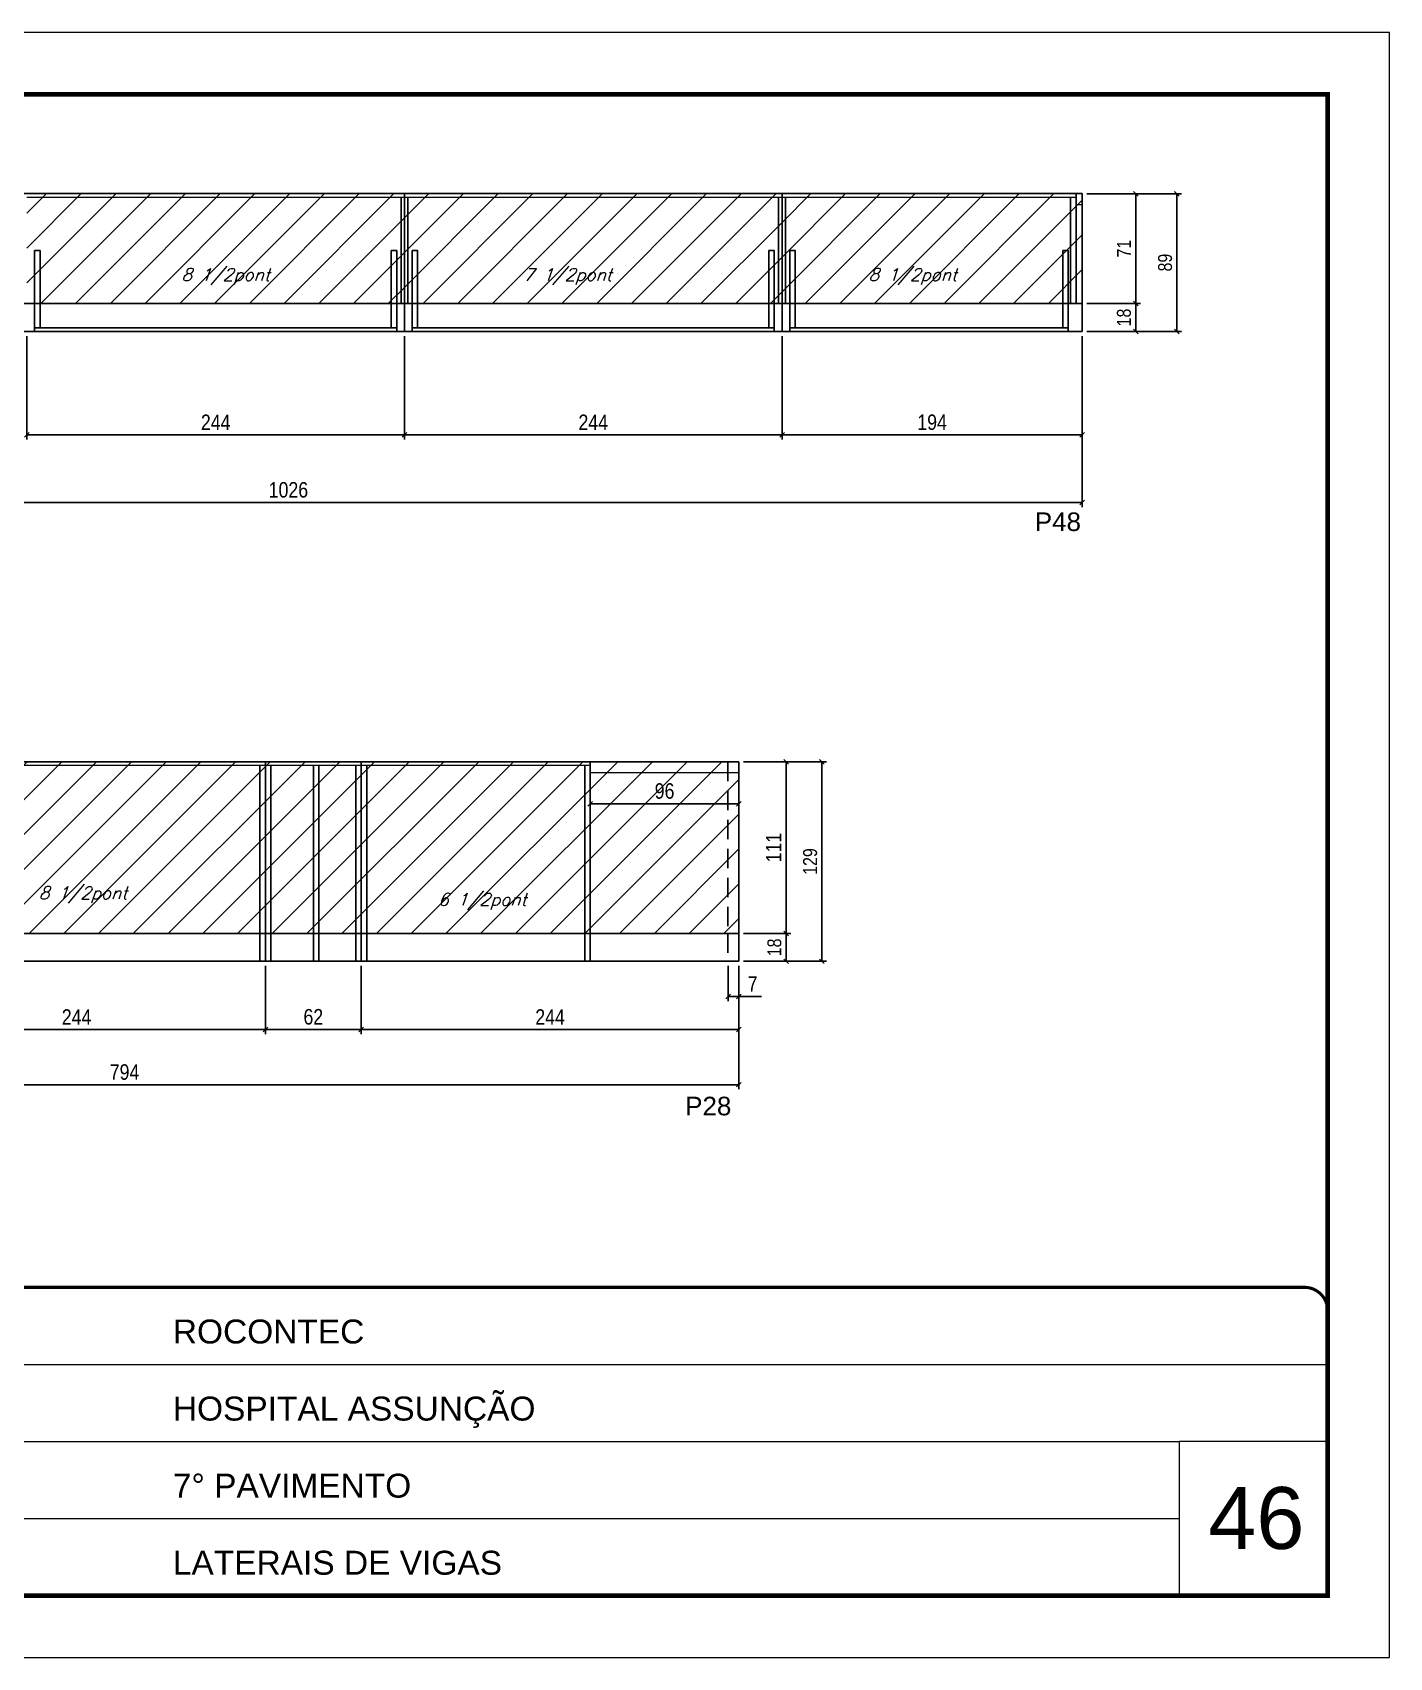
# Model space of a CAD drawing. Extents: x -20960 to -5926, y -2106 to 21915.
# Drawn here: x -10014 to -9137, y 8231 to 9281 of the extents above; entities that cross this region are included whole.
import ezdxf

# ---------------------------------------------------------------- set-up
doc = ezdxf.new("R2010")
doc.units = 0
for name, pattern in [('CONTINUO', [0]), ('DASHED', [0.75, 0.5, -0.25]), ('HIDDEN', [0.375, 0.25, -0.125])]:
    doc.linetypes.add(name, pattern=pattern)
for name, color, linetype in [('5', 5, 'Continuous'), ('COTA', 241, 'Continuous'), ('Painéis', 200, 'Continuous'), ('Reaproveitamento', 251, 'Continuous'), ('SARR_2.2x7', 40, 'Continuous'), ('SARR_3.5x7', 81, 'Continuous'), ('texto', 7, 'Continuous')]:
    doc.layers.add(name, color=color, linetype=linetype)
for name, color, linetype, lineweight in [('CARIMBO', 255, 'Continuous', 9), ('Folhas', 255, 'Continuous', 9), ('Sarr 2.2x7', 40, 'Continuous', 9), ('SARRAFO DE PRESSAO', 251, 'DASHED', 9)]:
    doc.layers.add(name, color=color, linetype=linetype, lineweight=lineweight)
doc.styles.add('ARIAL', font='arial.ttf')
doc.styles.add('COTA TECNICA', font='techl___.ttf', dxfattribs={"height": 10})
doc.styles.add('COTA TECNICA-50', font='techl___.ttf', dxfattribs={"height": 9})
doc.styles.add('Romans', font='romans.shx')
doc.styles.get("Standard").update_dxf_attribs({"font": 'arial.ttf'})
doc.dimstyles.new('COTA PAINEL-50', dxfattribs={"dimtxt": 9, "dimasz": 3, "dimexe": 3, "dimexo": 3, "dimgap": 3, "dimtad": 1, "dimdec": 1, "dimzin": 12, "dimdsep": 46, "dimtxsty": 'COTA TECNICA-50', "dimblk1": 'OBLIQUE', "dimblk2": 'OBLIQUE', "dimsah": 1, "dimcen": 0.9, "dimclrd": 4, "dimclre": 4, "dimclrt": 240, "dimadec": 1, "dimazin": 3, "dimtfac": 1, "dimtdec": 1, "dimtmove": 0, "dimatfit": 3, "dimfxl": 1, "dimtolj": 1, "dimtzin": 12, "dimarcsym": 0})
doc.dimstyles.new('PAINEL', dxfattribs={"dimtxt": 10, "dimasz": 3, "dimexe": 3, "dimexo": 3, "dimgap": 3, "dimtad": 1, "dimdec": 1, "dimzin": 12, "dimdsep": 46, "dimtxsty": 'COTA TECNICA', "dimblk1": 'OBLIQUE', "dimblk2": 'OBLIQUE', "dimsah": 1, "dimcen": 0.9, "dimclrd": 4, "dimclre": 4, "dimclrt": 240, "dimadec": 1, "dimazin": 3, "dimtfac": 1, "dimtdec": 1, "dimtmove": 0, "dimatfit": 3, "dimfxl": 1, "dimtolj": 1, "dimtzin": 12, "dimarcsym": 0})
pattern_1 = [(45, (1585, 0), (-11.22532, 11.22532), [])]

# ---------------------------------------------------------------- blocks, each defined once
blk = doc.blocks.new('9999999999')
at = {"color": 30, "linetype": 'CONTINUO'}
for p, q in [((98564.6, 34379.6), (99584, 34379.6)), ((98564.6, 34329.8), (99488, 34329.8)), ((99584, 34329.8), (99488, 34329.8)), ((99488, 34329.8), (99488, 34230.2)), ((98564.6, 34280), (99488, 34280))]:
    blk.add_line(p, q, dxfattribs=at)
at = {"color": 30, "linetype": 'CONTINUO', "const_width": 2}
blk.add_lwpolyline([(99584, 34230.2), (99584, 34414.4, 0.414214), (99569, 34429.4), (98229, 34429.4, 0.414214), (98214, 34414.4), (98214, 34245.2, 0.414214), (98229, 34230.2), (99584, 34230.2)], format="xyb", dxfattribs=at)
at = {"layer": 'Folhas'}
blk.add_lwpolyline([(98139, 34190.2), (99624, 34190.2), (99624, 35240.2), (98139, 35240.2)], close=True, dxfattribs=at)
at = {"layer": 'Folhas', "color": 30, "const_width": 3}
blk.add_lwpolyline([(98214, 34230.2), (99584, 34230.2), (99584, 35200.2), (98214, 35200.2)], close=True, dxfattribs=at)
at = {"color": 7, "linetype": 'Continuous', "ltscale": 5, "style": 'ARIAL'}
for s, height, p in [('ROCONTEC', 15.48, (98837.7, 34393.1)), ('HOSPITAL ASSUNÇÃO', 15.483, (98837.7, 34343.3)), ('7° PAVIMENTO', 15.483, (98837.7, 34293.5)), ('LATERAIS DE VIGAS', 15.483, (98837.7, 34243.7))]:
    blk.add_text(s, height=height, dxfattribs=at).set_placement(p)
blk = doc.blocks.new('_Oblique')
at = {"color": 0, "linetype": 'ByBlock', "lineweight": -2}
blk.add_line((-0.5, -0.5), (0.5, 0.5), dxfattribs=at)
blk = doc.blocks.new('*D1481')
at = {"layer": 'COTA', "color": 4, "linetype": 'ByBlock', "lineweight": -2, "transparency": 16777216}
for p, q in [((-10017.6, 9084.9), (-10017.6, 9018.1)), ((-9773.6, 9084.9), (-9773.6, 9018.1)), ((-10017.6, 9021.1), (-9773.6, 9021.1))]:
    blk.add_line(p, q, dxfattribs=at)
at = {"layer": 'Defpoints', "color": 0, "linetype": 'ByBlock', "transparency": 16777216}
for p in [(-10017.6, 9087.9), (-9773.6, 9087.9), (-9773.6, 9021.1)]:
    blk.add_point(p, dxfattribs=at)
at = {"layer": 'COTA', "color": 4, "linetype": 'ByBlock', "lineweight": -2, "transparency": 16777216, "xscale": 3, "yscale": 3, "zscale": 3, "rotation": 180}
blk.add_blockref('_Oblique', (-10017.6, 9021.1), dxfattribs=at)
at = {"layer": 'COTA', "color": 4, "linetype": 'ByBlock', "lineweight": -2, "transparency": 16777216, "xscale": 3, "yscale": 3, "zscale": 3}
blk.add_blockref('_Oblique', (-9773.6, 9021.1), dxfattribs=at)
at = {"layer": 'COTA', "color": 240, "linetype": 'ByBlock', "transparency": 16777216, "insert": (-9895.6, 9029.2), "char_height": 10, "attachment_point": 5, "style": 'COTA TECNICA'}
blk.add_mtext('\\A1;244', dxfattribs=at)
blk = doc.blocks.new('*D1482')
at = {"layer": 'COTA', "color": 4, "linetype": 'ByBlock', "lineweight": -2, "transparency": 16777216}
for p, q in [((-9529.6, 9084.9), (-9529.6, 9018.1)), ((-9335.6, 9084.9), (-9335.6, 9018.1)), ((-9529.6, 9021.1), (-9335.6, 9021.1))]:
    blk.add_line(p, q, dxfattribs=at)
at = {"layer": 'Defpoints', "color": 0, "linetype": 'ByBlock', "transparency": 16777216}
for p in [(-9529.6, 9087.9), (-9335.6, 9087.9), (-9335.6, 9021.1)]:
    blk.add_point(p, dxfattribs=at)
at = {"layer": 'COTA', "color": 4, "linetype": 'ByBlock', "lineweight": -2, "transparency": 16777216, "xscale": 3, "yscale": 3, "zscale": 3, "rotation": 180}
blk.add_blockref('_Oblique', (-9529.6, 9021.1), dxfattribs=at)
at = {"layer": 'COTA', "color": 4, "linetype": 'ByBlock', "lineweight": -2, "transparency": 16777216, "xscale": 3, "yscale": 3, "zscale": 3}
blk.add_blockref('_Oblique', (-9335.6, 9021.1), dxfattribs=at)
at = {"layer": 'COTA', "color": 240, "linetype": 'ByBlock', "transparency": 16777216, "insert": (-9432.6, 9029.2), "char_height": 10, "attachment_point": 5, "style": 'COTA TECNICA'}
blk.add_mtext('\\A1;194', dxfattribs=at)
blk = doc.blocks.new('*D1483')
at = {"layer": 'COTA', "color": 4, "linetype": 'ByBlock', "lineweight": -2, "transparency": 16777216}
for p, q in [((-9335.6, 9084.9), (-9335.6, 8974.4)), ((-10361.6, 9044.9), (-10361.6, 8974.4)), ((-10361.6, 8977.4), (-9335.6, 8977.4))]:
    blk.add_line(p, q, dxfattribs=at)
at = {"layer": 'Defpoints', "color": 0, "linetype": 'ByBlock', "transparency": 16777216}
for p in [(-9335.6, 9087.9), (-10361.6, 9047.9), (-9335.6, 8977.4)]:
    blk.add_point(p, dxfattribs=at)
at = {"layer": 'COTA', "color": 4, "linetype": 'ByBlock', "lineweight": -2, "transparency": 16777216, "xscale": 3, "yscale": 3, "zscale": 3, "rotation": 180}
blk.add_blockref('_Oblique', (-10361.6, 8977.4), dxfattribs=at)
at = {"layer": 'COTA', "color": 4, "linetype": 'ByBlock', "lineweight": -2, "transparency": 16777216, "xscale": 3, "yscale": 3, "zscale": 3}
blk.add_blockref('_Oblique', (-9335.6, 8977.4), dxfattribs=at)
at = {"layer": 'COTA', "color": 240, "linetype": 'ByBlock', "transparency": 16777216, "insert": (-9848.6, 8985.5), "char_height": 10, "attachment_point": 5, "style": 'COTA TECNICA'}
blk.add_mtext('\\A1;1026', dxfattribs=at)
blk = doc.blocks.new('*D1484')
at = {"layer": 'COTA', "color": 4, "linetype": 'ByBlock', "lineweight": -2, "transparency": 16777216}
for p, q in [((-9773.6, 9084.9), (-9773.6, 9018.1)), ((-9529.6, 9084.9), (-9529.6, 9018.1)), ((-9773.6, 9021.1), (-9529.6, 9021.1))]:
    blk.add_line(p, q, dxfattribs=at)
at = {"layer": 'Defpoints', "color": 0, "linetype": 'ByBlock', "transparency": 16777216}
for p in [(-9773.6, 9087.9), (-9529.6, 9087.9), (-9529.6, 9021.1)]:
    blk.add_point(p, dxfattribs=at)
at = {"layer": 'COTA', "color": 4, "linetype": 'ByBlock', "lineweight": -2, "transparency": 16777216, "xscale": 3, "yscale": 3, "zscale": 3, "rotation": 180}
blk.add_blockref('_Oblique', (-9773.6, 9021.1), dxfattribs=at)
at = {"layer": 'COTA', "color": 4, "linetype": 'ByBlock', "lineweight": -2, "transparency": 16777216, "xscale": 3, "yscale": 3, "zscale": 3}
blk.add_blockref('_Oblique', (-9529.6, 9021.1), dxfattribs=at)
at = {"layer": 'COTA', "color": 240, "linetype": 'ByBlock', "transparency": 16777216, "insert": (-9651.6, 9029.2), "char_height": 10, "attachment_point": 5, "style": 'COTA TECNICA'}
blk.add_mtext('\\A1;244', dxfattribs=at)
blk = doc.blocks.new('*D1486')
at = {"layer": 'COTA', "color": 4, "linetype": 'ByBlock', "lineweight": -2, "transparency": 16777216}
for p, q in [((-10351.5, 8677.9), (-10351.5, 8598.2)), ((-9557.5, 8677.9), (-9557.5, 8598.2)), ((-10351.5, 8601.2), (-9557.5, 8601.2))]:
    blk.add_line(p, q, dxfattribs=at)
at = {"layer": 'Defpoints', "color": 0, "linetype": 'ByBlock', "transparency": 16777216}
for p in [(-10351.5, 8680.9), (-9557.5, 8680.9), (-9557.5, 8601.2)]:
    blk.add_point(p, dxfattribs=at)
at = {"layer": 'COTA', "color": 4, "linetype": 'ByBlock', "lineweight": -2, "transparency": 16777216, "xscale": 3, "yscale": 3, "zscale": 3, "rotation": 180}
blk.add_blockref('_Oblique', (-10351.5, 8601.2), dxfattribs=at)
at = {"layer": 'COTA', "color": 4, "linetype": 'ByBlock', "lineweight": -2, "transparency": 16777216, "xscale": 3, "yscale": 3, "zscale": 3}
blk.add_blockref('_Oblique', (-9557.5, 8601.2), dxfattribs=at)
at = {"layer": 'COTA', "color": 240, "linetype": 'ByBlock', "transparency": 16777216, "insert": (-9954.5, 8609.3), "char_height": 10, "attachment_point": 5, "style": 'COTA TECNICA'}
blk.add_mtext('\\A1;794', dxfattribs=at)
blk = doc.blocks.new('*D1487')
at = {"layer": 'COTA', "color": 4, "linetype": 'ByBlock', "lineweight": -2, "transparency": 16777216}
for p, q in [((-10107.5, 8677.9), (-10107.5, 8633.9)), ((-9863.5, 8677.9), (-9863.5, 8633.9)), ((-10107.5, 8636.9), (-9863.5, 8636.9))]:
    blk.add_line(p, q, dxfattribs=at)
at = {"layer": 'Defpoints', "color": 0, "linetype": 'ByBlock', "transparency": 16777216}
for p in [(-10107.5, 8680.9), (-9863.5, 8680.9), (-9863.5, 8636.9)]:
    blk.add_point(p, dxfattribs=at)
at = {"layer": 'COTA', "color": 4, "linetype": 'ByBlock', "lineweight": -2, "transparency": 16777216, "xscale": 3, "yscale": 3, "zscale": 3, "rotation": 180}
blk.add_blockref('_Oblique', (-10107.5, 8636.9), dxfattribs=at)
at = {"layer": 'COTA', "color": 4, "linetype": 'ByBlock', "lineweight": -2, "transparency": 16777216, "xscale": 3, "yscale": 3, "zscale": 3}
blk.add_blockref('_Oblique', (-9863.5, 8636.9), dxfattribs=at)
at = {"layer": 'COTA', "color": 240, "linetype": 'ByBlock', "transparency": 16777216, "insert": (-9985.5, 8644.9), "char_height": 10, "attachment_point": 5, "style": 'COTA TECNICA'}
blk.add_mtext('\\A1;244', dxfattribs=at)
blk = doc.blocks.new('*D1722')
at = {"layer": 'COTA', "color": 4, "linetype": 'ByBlock', "lineweight": -2, "transparency": 16777216}
for p, q in [((-9554.5, 8809.9), (-9523.9, 8809.9)), ((-9526.9, 8698.9), (-9526.9, 8809.9)), ((-9554.5, 8698.9), (-9523.9, 8698.9))]:
    blk.add_line(p, q, dxfattribs=at)
at = {"layer": 'Defpoints', "color": 0, "linetype": 'ByBlock', "transparency": 16777216}
for p in [(-9557.5, 8809.9), (-9526.9, 8809.9), (-9557.5, 8698.9)]:
    blk.add_point(p, dxfattribs=at)
at = {"layer": 'COTA', "color": 4, "linetype": 'ByBlock', "lineweight": -2, "transparency": 16777216, "xscale": 3, "yscale": 3, "zscale": 3}
for p, rotation in [((-9526.9, 8809.9), 90), ((-9526.9, 8698.9), 270)]:
    blk.add_blockref('_Oblique', p, dxfattribs=dict(at, rotation=rotation))
at = {"layer": 'COTA', "color": 240, "linetype": 'ByBlock', "transparency": 16777216, "insert": (-9535, 8754.4), "char_height": 10, "attachment_point": 5, "rotation": 90, "style": 'COTA TECNICA'}
blk.add_mtext('\\A1;111', dxfattribs=at)
blk = doc.blocks.new('*D1488')
at = {"layer": 'COTA', "color": 4, "linetype": 'ByBlock', "lineweight": -2, "transparency": 16777216}
for p, q in [((-9863.5, 8677.9), (-9863.5, 8633.9)), ((-9801.5, 8677.9), (-9801.5, 8633.9)), ((-9801.5, 8636.9), (-9863.5, 8636.9))]:
    blk.add_line(p, q, dxfattribs=at)
at = {"layer": 'Defpoints', "color": 0, "linetype": 'ByBlock', "transparency": 16777216}
for p in [(-9863.5, 8680.9), (-9801.5, 8680.9), (-9863.5, 8636.9)]:
    blk.add_point(p, dxfattribs=at)
at = {"layer": 'COTA', "color": 4, "linetype": 'ByBlock', "lineweight": -2, "transparency": 16777216, "xscale": 3, "yscale": 3, "zscale": 3, "rotation": 180}
blk.add_blockref('_Oblique', (-9863.5, 8636.9), dxfattribs=at)
at = {"layer": 'COTA', "color": 4, "linetype": 'ByBlock', "lineweight": -2, "transparency": 16777216, "xscale": 3, "yscale": 3, "zscale": 3}
blk.add_blockref('_Oblique', (-9801.5, 8636.9), dxfattribs=at)
at = {"layer": 'COTA', "color": 240, "linetype": 'ByBlock', "transparency": 16777216, "insert": (-9832.5, 8645), "char_height": 10, "attachment_point": 5, "style": 'COTA TECNICA'}
blk.add_mtext('\\A1;62', dxfattribs=at)
blk = doc.blocks.new('*D1489')
at = {"layer": 'COTA', "color": 4, "linetype": 'ByBlock', "lineweight": -2, "transparency": 16777216}
for p, q in [((-9801.5, 8677.9), (-9801.5, 8633.9)), ((-9557.5, 8677.9), (-9557.5, 8633.9)), ((-9801.5, 8636.9), (-9557.5, 8636.9))]:
    blk.add_line(p, q, dxfattribs=at)
at = {"layer": 'Defpoints', "color": 0, "linetype": 'ByBlock', "transparency": 16777216}
for p in [(-9801.5, 8680.9), (-9557.5, 8680.9), (-9557.5, 8636.9)]:
    blk.add_point(p, dxfattribs=at)
at = {"layer": 'COTA', "color": 4, "linetype": 'ByBlock', "lineweight": -2, "transparency": 16777216, "xscale": 3, "yscale": 3, "zscale": 3, "rotation": 180}
blk.add_blockref('_Oblique', (-9801.5, 8636.9), dxfattribs=at)
at = {"layer": 'COTA', "color": 4, "linetype": 'ByBlock', "lineweight": -2, "transparency": 16777216, "xscale": 3, "yscale": 3, "zscale": 3}
blk.add_blockref('_Oblique', (-9557.5, 8636.9), dxfattribs=at)
at = {"layer": 'COTA', "color": 240, "linetype": 'ByBlock', "transparency": 16777216, "insert": (-9679.5, 8644.9), "char_height": 10, "attachment_point": 5, "style": 'COTA TECNICA'}
blk.add_mtext('\\A1;244', dxfattribs=at)
blk = doc.blocks.new('*D1734')
at = {"layer": 'COTA', "color": 4, "lineweight": -2, "ltscale": 25, "transparency": 16777216}
for p, q in [((-9653.5, 8799.9), (-9653.5, 8779.7)), ((-9557.5, 8799.9), (-9557.5, 8779.7)), ((-9653.5, 8782.7), (-9557.5, 8782.7))]:
    blk.add_line(p, q, dxfattribs=at)
at = {"layer": 'Defpoints', "color": 0, "ltscale": 25, "transparency": 16777216}
for p in [(-9653.5, 8802.9), (-9557.5, 8802.9), (-9557.5, 8782.7)]:
    blk.add_point(p, dxfattribs=at)
at = {"layer": 'COTA', "color": 4, "lineweight": -2, "ltscale": 25, "transparency": 16777216, "xscale": 3, "yscale": 3, "zscale": 3, "rotation": 180}
blk.add_blockref('_Oblique', (-9653.5, 8782.7), dxfattribs=at)
at = {"layer": 'COTA', "color": 4, "lineweight": -2, "ltscale": 25, "transparency": 16777216, "xscale": 3, "yscale": 3, "zscale": 3}
blk.add_blockref('_Oblique', (-9557.5, 8782.7), dxfattribs=at)
at = {"layer": 'COTA', "color": 240, "ltscale": 25, "transparency": 16777216, "insert": (-9605.5, 8790.9), "char_height": 10, "attachment_point": 5, "style": 'COTA TECNICA'}
blk.add_mtext('\\A1;96', dxfattribs=at)
blk = doc.blocks.new('*D1501')
at = {"layer": 'COTA', "color": 4, "linetype": 'ByBlock', "lineweight": -2, "transparency": 16777216}
for p, q in [((-9564.5, 8677.9), (-9564.5, 8655.2)), ((-9557.5, 8677.9), (-9557.5, 8655.2)), ((-9564.5, 8658.2), (-9557.5, 8658.2)), ((-9557.5, 8658.2), (-9542.8, 8658.2))]:
    blk.add_line(p, q, dxfattribs=at)
at = {"layer": 'Defpoints', "color": 0, "linetype": 'ByBlock', "transparency": 16777216}
for p in [(-9564.5, 8680.9), (-9557.5, 8680.9), (-9557.5, 8658.2)]:
    blk.add_point(p, dxfattribs=at)
at = {"layer": 'COTA', "color": 4, "linetype": 'ByBlock', "lineweight": -2, "transparency": 16777216, "xscale": 3, "yscale": 3, "zscale": 3, "rotation": 180}
blk.add_blockref('_Oblique', (-9564.5, 8658.2), dxfattribs=at)
at = {"layer": 'COTA', "color": 4, "linetype": 'ByBlock', "lineweight": -2, "transparency": 16777216, "xscale": 3, "yscale": 3, "zscale": 3}
blk.add_blockref('_Oblique', (-9557.5, 8658.2), dxfattribs=at)
at = {"layer": 'COTA', "color": 240, "linetype": 'ByBlock', "transparency": 16777216, "insert": (-9548.6, 8666.3), "char_height": 10, "attachment_point": 5, "style": 'COTA TECNICA'}
blk.add_mtext('\\A1;7', dxfattribs=at)
blk = doc.blocks.new('*D1739')
at = {"layer": 'COTA', "color": 4, "lineweight": -2, "transparency": 16777216}
for p, q in [((-9332.6, 9176.9), (-9298, 9176.9)), ((-9301, 9176.9), (-9301, 9105.9)), ((-9332.6, 9105.9), (-9298, 9105.9))]:
    blk.add_line(p, q, dxfattribs=at)
at = {"layer": 'Defpoints', "color": 0, "transparency": 16777216}
for p in [(-9335.6, 9176.9), (-9335.6, 9105.9), (-9301, 9105.9)]:
    blk.add_point(p, dxfattribs=at)
at = {"layer": 'COTA', "color": 4, "lineweight": -2, "transparency": 16777216, "xscale": 3, "yscale": 3, "zscale": 3}
for p, rotation in [((-9301, 9176.9), 90), ((-9301, 9105.9), 270)]:
    blk.add_blockref('_Oblique', p, dxfattribs=dict(at, rotation=rotation))
at = {"layer": 'COTA', "color": 240, "transparency": 16777216, "insert": (-9308.6, 9141.4), "char_height": 9, "attachment_point": 5, "rotation": 90, "style": 'COTA TECNICA-50'}
blk.add_mtext('\\A1;71', dxfattribs=at)
blk = doc.blocks.new('*D1752')
at = {"layer": 'COTA', "color": 4, "lineweight": -2, "transparency": 16777216}
for p, q in [((-9332.6, 9105.9), (-9298, 9105.9)), ((-9301, 9105.9), (-9301, 9087.9)), ((-9332.6, 9087.9), (-9298, 9087.9))]:
    blk.add_line(p, q, dxfattribs=at)
at = {"layer": 'Defpoints', "color": 0, "transparency": 16777216}
for p in [(-9335.6, 9105.9), (-9335.6, 9087.9), (-9301, 9087.9)]:
    blk.add_point(p, dxfattribs=at)
at = {"layer": 'COTA', "color": 4, "lineweight": -2, "transparency": 16777216, "xscale": 3, "yscale": 3, "zscale": 3}
for p, rotation in [((-9301, 9105.9), 90), ((-9301, 9087.9), 270)]:
    blk.add_blockref('_Oblique', p, dxfattribs=dict(at, rotation=rotation))
at = {"layer": 'COTA', "color": 240, "transparency": 16777216, "insert": (-9308.6, 9096.9), "char_height": 9, "attachment_point": 5, "rotation": 90, "style": 'COTA TECNICA-50'}
blk.add_mtext('\\A1;18', dxfattribs=at)
blk = doc.blocks.new('*D1753')
at = {"layer": 'COTA', "color": 4, "lineweight": -2, "transparency": 16777216}
for p, q in [((-9554.5, 8698.9), (-9523.9, 8698.9)), ((-9526.9, 8698.9), (-9526.9, 8680.9)), ((-9554.5, 8680.9), (-9523.9, 8680.9))]:
    blk.add_line(p, q, dxfattribs=at)
at = {"layer": 'Defpoints', "color": 0, "transparency": 16777216}
for p in [(-9557.5, 8698.9), (-9557.5, 8680.9), (-9526.9, 8680.9)]:
    blk.add_point(p, dxfattribs=at)
at = {"layer": 'COTA', "color": 4, "lineweight": -2, "transparency": 16777216, "xscale": 3, "yscale": 3, "zscale": 3}
for p, rotation in [((-9526.9, 8698.9), 90), ((-9526.9, 8680.9), 270)]:
    blk.add_blockref('_Oblique', p, dxfattribs=dict(at, rotation=rotation))
at = {"layer": 'COTA', "color": 240, "transparency": 16777216, "insert": (-9534.5, 8689.9), "char_height": 9, "attachment_point": 5, "rotation": 90, "style": 'COTA TECNICA-50'}
blk.add_mtext('\\A1;18', dxfattribs=at)
blk = doc.blocks.new('*D1754')
at = {"layer": 'COTA', "color": 4, "lineweight": -2, "transparency": 16777216}
for p, q in [((-9554.5, 8809.9), (-9500.8, 8809.9)), ((-9503.8, 8809.9), (-9503.8, 8680.9)), ((-9554.5, 8680.9), (-9500.8, 8680.9))]:
    blk.add_line(p, q, dxfattribs=at)
at = {"layer": 'Defpoints', "color": 0, "transparency": 16777216}
for p in [(-9557.5, 8809.9), (-9557.5, 8680.9), (-9503.8, 8680.9)]:
    blk.add_point(p, dxfattribs=at)
at = {"layer": 'COTA', "color": 4, "lineweight": -2, "transparency": 16777216, "xscale": 3, "yscale": 3, "zscale": 3}
for p, rotation in [((-9503.8, 8809.9), 90), ((-9503.8, 8680.9), 270)]:
    blk.add_blockref('_Oblique', p, dxfattribs=dict(at, rotation=rotation))
at = {"layer": 'COTA', "color": 240, "transparency": 16777216, "insert": (-9511.4, 8745.4), "char_height": 9, "attachment_point": 5, "rotation": 90, "style": 'COTA TECNICA-50'}
blk.add_mtext('\\A1;129', dxfattribs=at)
blk = doc.blocks.new('*D1506')
at = {"layer": 'COTA', "color": 4, "lineweight": -2, "transparency": 16777216}
for p, q in [((-9332.6, 9176.9), (-9271.4, 9176.9)), ((-9274.4, 9176.9), (-9274.4, 9087.9)), ((-9332.6, 9087.9), (-9271.4, 9087.9))]:
    blk.add_line(p, q, dxfattribs=at)
at = {"layer": 'Defpoints', "color": 0, "transparency": 16777216}
for p in [(-9335.6, 9176.9), (-9335.6, 9087.9), (-9274.4, 9087.9)]:
    blk.add_point(p, dxfattribs=at)
at = {"layer": 'COTA', "color": 4, "lineweight": -2, "transparency": 16777216, "xscale": 3, "yscale": 3, "zscale": 3}
for p, rotation in [((-9274.4, 9176.9), 90), ((-9274.4, 9087.9), 270)]:
    blk.add_blockref('_Oblique', p, dxfattribs=dict(at, rotation=rotation))
at = {"layer": 'COTA', "color": 240, "transparency": 16777216, "insert": (-9282, 9132.4), "char_height": 9, "attachment_point": 5, "rotation": 90, "style": 'COTA TECNICA-50'}
blk.add_mtext('\\A1;89', dxfattribs=at)

msp = doc.modelspace()

# ---------------------------------------------------------------- hatches: boundary and pattern name
at = {"layer": 'Reaproveitamento', "transparency": 33554684}
h = msp.add_hatch(dxfattribs=at)
h.set_pattern_fill('ANSI31', color=256, scale=5)
h.set_pattern_definition(pattern_1)
h.paths.add_polyline_path([(-10017.59, 9176.94), (-10017.59, 9105.94), (-9773.59, 9105.94), (-9773.59, 9176.94)])
h = msp.add_hatch(dxfattribs=at)
h.set_pattern_fill('ANSI31', color=256, scale=5)
h.set_pattern_definition(pattern_1)
h.paths.add_polyline_path([(-9773.59, 9176.94), (-9773.59, 9105.94), (-9529.59, 9105.94), (-9529.59, 9176.94)])
h = msp.add_hatch(dxfattribs=at)
h.set_pattern_fill('ANSI31', color=256, scale=5)
h.set_pattern_definition(pattern_1)
h.paths.add_polyline_path([(-9529.59, 9176.94), (-9529.59, 9105.94), (-9335.59, 9105.94), (-9335.59, 9176.94)])
h = msp.add_hatch(dxfattribs=at)
h.set_pattern_fill('ANSI31', color=256, scale=5)
h.set_pattern_definition([(45, (1495.083, -377.043), (-11.22532, 11.22532), [])])
h.paths.add_polyline_path([(-10351.51, 8809.9), (-10351.51, 8698.9), (-9557.51, 8698.9), (-9557.51, 8809.9)])

# ---------------------------------------------------------------- linework, layer by layer
at = {"layer": 'Painéis', "linetype": 'ByBlock'}
for p, q in [((-10261.59, 9176.94), (-9335.59, 9176.94)), ((-9773.59, 9176.94), (-9773.59, 9087.94)), ((-9529.59, 9176.94), (-9529.59, 9087.94)), ((-9443.59, 9176.94), (-9443.59, 9176.94)), ((-9335.59, 9176.94), (-9335.59, 9087.94)), ((-10261.59, 9105.94), (-9529.59, 9105.94)), ((-10261.59, 9087.94), (-9335.59, 9087.94)), ((-10259.51, 8809.9), (-9863.51, 8809.9)), ((-9863.51, 8809.9), (-9863.51, 8698.9)), ((-9863.51, 8809.9), (-9557.51, 8809.9)), ((-9863.51, 8809.9), (-9863.51, 8680.9)), ((-9801.51, 8809.9), (-9801.51, 8680.9)), ((-9557.51, 8809.9), (-9557.51, 8680.9)), ((-10263.51, 8698.9), (-9557.51, 8698.9)), ((-10263.51, 8680.9), (-9557.51, 8680.9))]:
    msp.add_line(p, q, dxfattribs=at)
at = {"layer": 'Painéis'}
msp.add_line((-9529.59, 9105.94), (-9335.59, 9105.94), dxfattribs=at)
at = {"layer": 'Sarr 2.2x7'}
for p, q in [((-10017.59, 9174.74), (-9773.59, 9174.74)), ((-9773.59, 9174.74), (-9529.59, 9174.74)), ((-9529.59, 9174.74), (-9339.59, 9174.74)), ((-9339.59, 9169.94), (-9335.59, 9169.94)), ((-10107.51, 8807.7), (-9863.51, 8807.7)), ((-9863.51, 8807.7), (-9801.51, 8807.7)), ((-9801.51, 8807.7), (-9653.51, 8807.7)), ((-9653.51, 8802.9), (-9557.51, 8802.9))]:
    msp.add_line(p, q, dxfattribs=at)
at = {"layer": 'SARR_2.2x7', "linetype": 'Continuous', "ltscale": 50}
for p, q in [((-9778.59, 9090.14), (-10012.59, 9090.14)), ((-9534.59, 9090.14), (-9768.59, 9090.14)), ((-9344.59, 9090.14), (-9524.59, 9090.14))]:
    msp.add_line(p, q, dxfattribs=at)
at = {"layer": 'SARR_2.2x7', "linetype": 'HIDDEN', "ltscale": 50}
for p, q in [((-9564.51, 8809.9), (-9564.51, 8698.9)), ((-9564.51, 8698.9), (-9564.51, 8680.9))]:
    msp.add_line(p, q, dxfattribs=at)
at = {"layer": 'SARR_3.5x7'}
for p, q in [((-9775.79, 9174.74), (-9775.79, 9105.94)), ((-9771.39, 9174.74), (-9771.39, 9105.94)), ((-9531.79, 9174.74), (-9531.79, 9105.94)), ((-9527.39, 9174.74), (-9527.39, 9105.94)), ((-9343.09, 9174.74), (-9343.09, 9105.94)), ((-9339.59, 9176.94), (-9339.59, 9105.94)), ((-9653.51, 8809.9), (-9653.51, 8704.9)), ((-9867.01, 8807.7), (-9867.01, 8680.9)), ((-9860.01, 8807.7), (-9860.01, 8680.9)), ((-9832.36, 8807.7), (-9832.36, 8680.9)), ((-9828.86, 8807.7), (-9828.86, 8680.9)), ((-9805.01, 8807.7), (-9805.01, 8680.9)), ((-9798.01, 8807.7), (-9798.01, 8680.9)), ((-9657.01, 8807.7), (-9657.01, 8680.9)), ((-9653.51, 8704.9), (-9653.51, 8680.9)), ((-9863.51, 8698.9), (-9863.51, 8680.9)), ((-9801.51, 8698.9), (-9801.51, 8680.9)), ((-9867.01, 8680.9), (-9863.51, 8680.9)), ((-9863.51, 8680.9), (-9860.01, 8680.9)), ((-9832.36, 8680.9), (-9828.86, 8680.9)), ((-9805.01, 8680.9), (-9801.51, 8680.9)), ((-9801.51, 8680.9), (-9798.01, 8680.9)), ((-9657.01, 8680.9), (-9653.51, 8680.9))]:
    msp.add_line(p, q, dxfattribs=at)
for points in [[(-10009.09, 9090.14), (-10009.09, 9140.14), (-10012.59, 9140.14), (-10012.59, 9087.94)], [(-9782.09, 9090.14), (-9782.09, 9140.14), (-9778.59, 9140.14), (-9778.59, 9087.94)], [(-9765.09, 9090.14), (-9765.09, 9140.14), (-9768.59, 9140.14), (-9768.59, 9087.94)], [(-9538.09, 9090.14), (-9538.09, 9140.14), (-9534.59, 9140.14), (-9534.59, 9087.94)], [(-9521.09, 9090.14), (-9521.09, 9140.14), (-9524.59, 9140.14), (-9524.59, 9087.94)], [(-9348.09, 9090.14), (-9348.09, 9140.14), (-9344.59, 9140.14), (-9344.59, 9087.94)]]:
    msp.add_lwpolyline(points, dxfattribs=at)

# ---------------------------------------------------------------- block references
at = {"layer": 'SARRAFO DE PRESSAO', "color": 6, "linetype": 'ByBlock'}
msp.add_blockref('9999999999', (-108760.98, -25959.14), dxfattribs=at)

# ---------------------------------------------------------------- texts
at = {"layer": '5', "linetype": 'Continuous'}
for s, p in [('P48', (-9366.2, 8958.95)), ('P28', (-9592.17, 8581.4))]:
    msp.add_text(s, height=12, rotation=359.99996, dxfattribs=at).set_placement(p)
at = {"layer": 'CARIMBO', "style": 'ARIAL'}
msp.add_text('46', height=40, dxfattribs=at).set_placement((-9254.14, 8301.21))
at = {"layer": 'texto', "color": 2, "char_height": 8, "attachment_point": 5, "style": 'Romans'}
for s, insert in [('{\\Q19;\\C256;8 1/2pont}', (-9889.18, 9123.33)), ('{\\Q19;\\C256;7 1/2pont}', (-9668.18, 9123.33)), ('{\\Q19;\\C256;8 1/2pont}', (-9445.14, 9123.33)), ('{\\Q19;\\C256;8 1/2pont}', (-9981.34, 8723.81)), ('{\\Q19;\\C256;6 1/2pont}', (-9723.28, 8719.56))]:
    msp.add_mtext(s, dxfattribs=dict(at, insert=insert))

# ---------------------------------------------------------------- dimensions: what is measured, and where the dimension line sits
at = {"layer": 'COTA'}
for base, p1, p2, picture, middle in [((-9301.04, 9105.94), (-9335.59, 9176.94), (-9335.59, 9105.94), '*D1739', (-9308.61, 9141.44)), ((-9274.36, 9087.94), (-9335.59, 9176.94), (-9335.59, 9087.94), '*D1506', (-9281.96, 9132.44)), ((-9301.04, 9087.94), (-9335.59, 9105.94), (-9335.59, 9087.94), '*D1752', (-9308.63, 9096.94)), ((-9503.81, 8680.9), (-9557.51, 8809.9), (-9557.51, 8680.9), '*D1754', (-9511.38, 8745.4)), ((-9526.89, 8680.9), (-9557.51, 8698.9), (-9557.51, 8680.9), '*D1753', (-9534.48, 8689.9))]:
    dim = msp.add_linear_dim(base=base, p1=p1, p2=p2, angle=90, dimstyle='COTA PAINEL-50', dxfattribs=at)
    dim.commit()
    dim.dimension.update_dxf_attribs({"geometry": picture, "text_midpoint": middle})
at = {"layer": 'COTA', "linetype": 'ByBlock'}
for base, p1, p2, picture, middle in [((-9335.59, 8977.39), (-10361.59, 9047.94), (-9335.59, 9087.94), '*D1483', (-9848.59, 8985.49)), ((-9529.59, 9021.13), (-9773.59, 9087.94), (-9529.59, 9087.94), '*D1484', (-9651.59, 9029.2)), ((-9557.51, 8601.15), (-10351.51, 8680.9), (-9557.51, 8680.9), '*D1486', (-9954.51, 8609.26)), ((-9863.51, 8636.86), (-10107.51, 8680.9), (-9863.51, 8680.9), '*D1487', (-9985.51, 8644.93)), ((-9863.51, 8636.86), (-9801.51, 8680.9), (-9863.51, 8680.9), '*D1488', (-9832.51, 8644.96)), ((-9557.51, 8636.86), (-9801.51, 8680.9), (-9557.51, 8680.9), '*D1489', (-9679.51, 8644.93)), ((-9557.51, 8658.18), (-9564.51, 8680.9), (-9557.51, 8680.9), '*D1501', (-9548.64, 8666.26))]:
    dim = msp.add_linear_dim(base=base, p1=p1, p2=p2, dimstyle='PAINEL', dxfattribs=at)
    dim.commit()
    dim.dimension.update_dxf_attribs({"geometry": picture, "text_midpoint": middle})
for base, p1, p2, picture, middle in [((-9773.59, 9021.13), (-10017.59, 9087.94), (-9773.59, 9087.94), '*D1481', (-9895.59, 9029.2)), ((-9335.59, 9021.13), (-9529.59, 9087.94), (-9335.59, 9087.94), '*D1482', (-9432.59, 9029.23))]:
    dim = msp.add_linear_dim(base=base, p1=p1, p2=p2, dimstyle='PAINEL', override={"dimtmove": 1}, dxfattribs=at)
    dim.commit()
    dim.dimension.update_dxf_attribs({"geometry": picture, "text_midpoint": middle})
dim = msp.add_linear_dim(base=(-9526.89, 8809.9), p1=(-9557.51, 8698.9), p2=(-9557.51, 8809.9), angle=90, dimstyle='PAINEL', dxfattribs=at)
dim.commit()
dim.dimension.update_dxf_attribs({"geometry": '*D1722', "text_midpoint": (-9534.95, 8754.4)})
at = {"layer": 'COTA', "ltscale": 25}
dim = msp.add_linear_dim(base=(-9557.51, 8782.74), p1=(-9653.51, 8802.9), p2=(-9557.51, 8802.9), dimstyle='PAINEL', dxfattribs=at)
dim.commit()
dim.dimension.update_dxf_attribs({"geometry": '*D1734', "text_midpoint": (-9605.51, 8790.87)})

doc.saveas('drawing.dxf')
